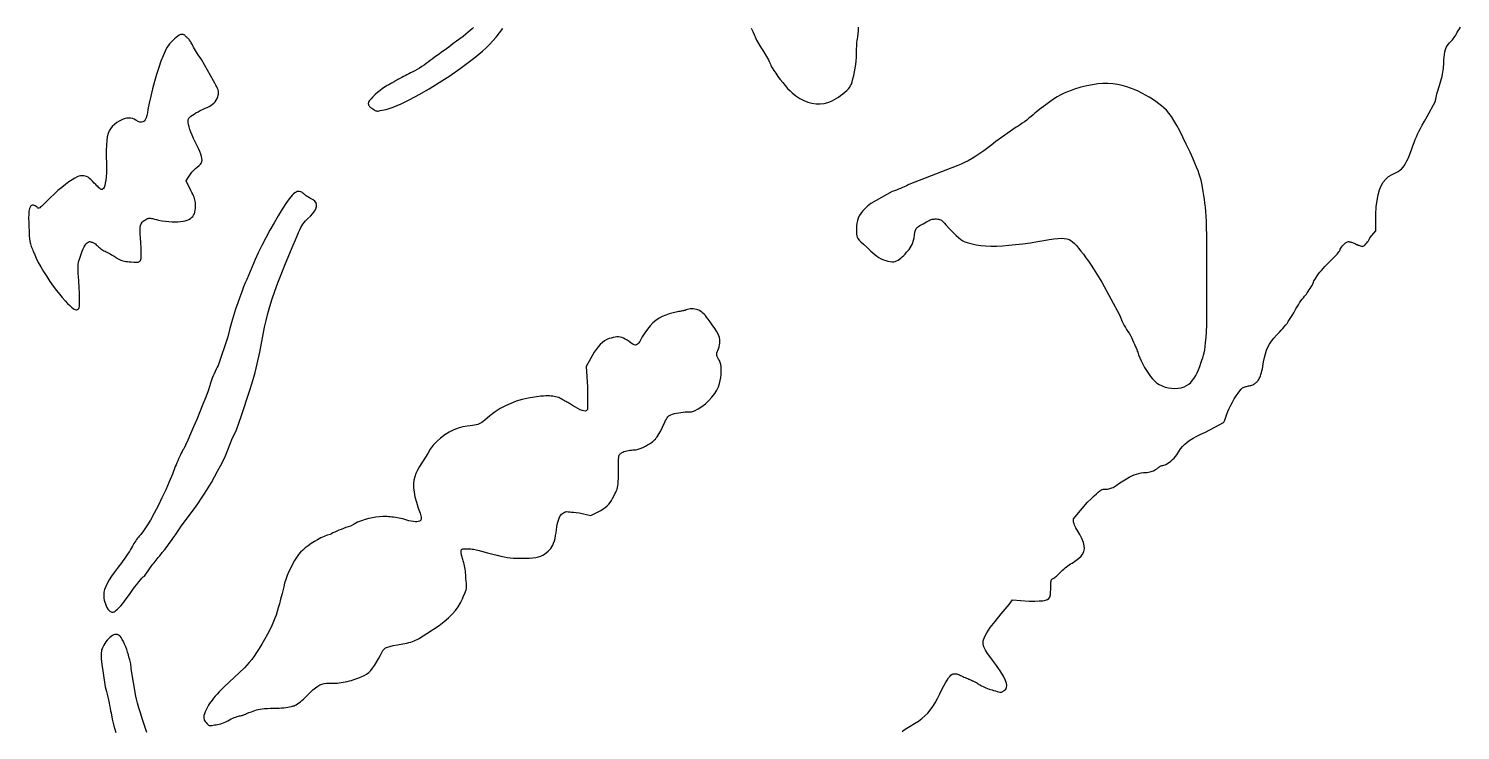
# Model space of a CAD drawing. Extents: x 0.1 to 12, y 0.1 to 13.2.
# Drawn here: x 8.162 to 11.772, y 9.013 to 10.784 of the extents above; entities that cross this region are included whole.
import ezdxf

# ---------------------------------------------------------------- set-up
doc = ezdxf.new("R2010")
doc.units = 0
doc.layers.get('0').update_dxf_attribs({"color": 5, "linetype": 'CONTINUOUS'})
doc.layers.add('1', color=1, linetype='CONTINUOUS')

msp = doc.modelspace()

# ---------------------------------------------------------------- linework, layer by layer
at = {"linetype": 'CONTINUOUS'}
msp.add_lwpolyline([(10.3641, 9.01), (10.3694, 9.0143), (10.3762, 9.0189), (10.3844, 9.024), (10.3954, 9.0303), (10.4052, 9.0365), (10.4138, 9.0429), (10.4216, 9.0495), (10.4287, 9.0567), (10.4352, 9.0645), (10.4413, 9.073), (10.4473, 9.0825), (10.4533, 9.0932), (10.4595, 9.1051), (10.4646, 9.116), (10.4693, 9.1254), (10.4735, 9.1334), (10.4773, 9.1399), (10.4809, 9.1453), (10.4841, 9.1494), (10.4871, 9.1525), (10.49, 9.1546), (10.4928, 9.1558), (10.4955, 9.1562), (10.4974, 9.1561), (10.4994, 9.1558), (10.5016, 9.1554), (10.5039, 9.1547), (10.5064, 9.1539), (10.5089, 9.1529), (10.5115, 9.1517), (10.5141, 9.1504), (10.5168, 9.1489), (10.5195, 9.1471), (10.523, 9.1462), (10.5263, 9.1451), (10.5294, 9.1439), (10.5321, 9.1427), (10.5345, 9.1415), (10.5366, 9.1404), (10.5383, 9.1395), (10.5395, 9.1388), (10.5403, 9.1383), (10.5405, 9.1381), (10.5415, 9.138), (10.5427, 9.1378), (10.5441, 9.1373), (10.5456, 9.1367), (10.5473, 9.1359), (10.5492, 9.1349), (10.5513, 9.1337), (10.5535, 9.1324), (10.5559, 9.1308), (10.5586, 9.1291), (10.5614, 9.1273), (10.5646, 9.1256), (10.568, 9.1238), (10.5717, 9.1221), (10.5755, 9.1205), (10.5793, 9.119), (10.5832, 9.1175), (10.5871, 9.1163), (10.5909, 9.1151), (10.5946, 9.1141), (10.5996, 9.1125), (10.6037, 9.1112), (10.6072, 9.1103), (10.6102, 9.1098), (10.6126, 9.1096), (10.6147, 9.1098), (10.6165, 9.1103), (10.6182, 9.1112), (10.6199, 9.1125), (10.6216, 9.1141), (10.6254, 9.1172), (10.6276, 9.1212), (10.6282, 9.1263), (10.6272, 9.1326), (10.6242, 9.1404), (10.6195, 9.1498), (10.6127, 9.161), (10.6038, 9.1742), (10.5928, 9.1895), (10.5796, 9.2072), (10.574, 9.2157), (10.5702, 9.2235), (10.5684, 9.2311), (10.5688, 9.2393), (10.5717, 9.2485), (10.5774, 9.2593), (10.5862, 9.2723), (10.5983, 9.2881), (10.614, 9.3073), (10.6336, 9.3303), (10.6426, 9.3423), (10.6847, 9.3393), (10.6986, 9.3394), (10.7099, 9.3396), (10.7189, 9.3401), (10.7258, 9.3413), (10.7309, 9.3431), (10.7344, 9.3458), (10.7367, 9.3496), (10.738, 9.3547), (10.7386, 9.3612), (10.7387, 9.3694), (10.7387, 9.3751), (10.7388, 9.38), (10.7389, 9.3839), (10.7391, 9.3871), (10.7395, 9.3896), (10.74, 9.3916), (10.7408, 9.3932), (10.7418, 9.3945), (10.7431, 9.3955), (10.7447, 9.3964), (10.7466, 9.3975), (10.7487, 9.3989), (10.7509, 9.4006), (10.7532, 9.4025), (10.7556, 9.4047), (10.7582, 9.407), (10.7607, 9.4095), (10.7634, 9.4121), (10.7661, 9.4147), (10.7688, 9.4174), (10.7716, 9.4201), (10.7748, 9.4228), (10.7782, 9.4254), (10.7817, 9.428), (10.7853, 9.4306), (10.7889, 9.433), (10.7924, 9.4353), (10.7958, 9.4375), (10.7989, 9.4396), (10.8018, 9.4414), (10.8092, 9.4469), (10.8151, 9.4524), (10.8195, 9.4583), (10.8223, 9.4646), (10.8236, 9.4715), (10.8232, 9.4791), (10.8212, 9.4875), (10.8175, 9.497), (10.812, 9.5076), (10.8048, 9.5195), (10.8024, 9.5238), (10.8004, 9.5275), (10.7989, 9.5308), (10.7977, 9.5338), (10.7969, 9.5364), (10.7964, 9.5388), (10.796, 9.5409), (10.7959, 9.5429), (10.7958, 9.5447), (10.7958, 9.5465), (10.8318, 9.5886), (10.8408, 9.5975), (10.8481, 9.6047), (10.8539, 9.6103), (10.8585, 9.6145), (10.8622, 9.6175), (10.8653, 9.6195), (10.8681, 9.6207), (10.8707, 9.6214), (10.8736, 9.6216), (10.8769, 9.6216), (10.8796, 9.6217), (10.8823, 9.622), (10.885, 9.6224), (10.8877, 9.6231), (10.8904, 9.6239), (10.8931, 9.6249), (10.8958, 9.626), (10.8985, 9.6274), (10.9012, 9.6289), (10.9039, 9.6306), (10.9133, 9.6373), (10.9217, 9.643), (10.9294, 9.6478), (10.9364, 9.6518), (10.9429, 9.655), (10.9491, 9.6577), (10.955, 9.6598), (10.9609, 9.6614), (10.9668, 9.6627), (10.973, 9.6637), (10.9773, 9.6638), (10.9813, 9.664), (10.985, 9.6645), (10.9885, 9.6651), (10.9917, 9.6659), (10.9948, 9.6669), (10.9977, 9.6681), (11.0006, 9.6694), (11.0033, 9.671), (11.006, 9.6727), (11.0078, 9.6744), (11.0096, 9.6759), (11.0113, 9.6773), (11.013, 9.6784), (11.0146, 9.6794), (11.0162, 9.6802), (11.0176, 9.6809), (11.0189, 9.6813), (11.02, 9.6816), (11.021, 9.6817), (11.0239, 9.682), (11.0271, 9.683), (11.0305, 9.6847), (11.0341, 9.6869), (11.0379, 9.6896), (11.0418, 9.6927), (11.0457, 9.6962), (11.0496, 9.7001), (11.0534, 9.7043), (11.0571, 9.7087), (11.0616, 9.7164), (11.0663, 9.7233), (11.0713, 9.7295), (11.0768, 9.7353), (11.083, 9.7406), (11.0899, 9.7457), (11.0979, 9.7506), (11.1069, 9.7555), (11.1173, 9.7605), (11.1291, 9.7658), (11.1742, 9.7898), (11.1751, 9.7909), (11.176, 9.7923), (11.1769, 9.794), (11.1778, 9.7959), (11.1787, 9.798), (11.1796, 9.8004), (11.1805, 9.8029), (11.1814, 9.8055), (11.1823, 9.8081), (11.1832, 9.8108), (11.1855, 9.8176), (11.1887, 9.8252), (11.1926, 9.8332), (11.1969, 9.8414), (11.2016, 9.8495), (11.2063, 9.8571), (11.211, 9.8639), (11.2153, 9.8697), (11.2191, 9.8741), (11.2222, 9.8769), (11.2241, 9.8778), (11.2261, 9.8787), (11.2283, 9.8795), (11.2305, 9.8803), (11.2327, 9.881), (11.235, 9.8816), (11.2372, 9.8821), (11.2393, 9.8826), (11.2414, 9.8828), (11.2432, 9.8829), (11.2459, 9.8839), (11.2483, 9.885), (11.2505, 9.8862), (11.2526, 9.8875), (11.2545, 9.8889), (11.2562, 9.8902), (11.2577, 9.8915), (11.2591, 9.8928), (11.2603, 9.8939), (11.2613, 9.8949), (11.2622, 9.8962), (11.2634, 9.8981), (11.2646, 9.9006), (11.2659, 9.9037), (11.2673, 9.9073), (11.2686, 9.9113), (11.2699, 9.9158), (11.2712, 9.9206), (11.2723, 9.9256), (11.2733, 9.9309), (11.2752, 9.9429), (11.2774, 9.9535), (11.2799, 9.9632), (11.2829, 9.972), (11.2864, 9.9801), (11.2906, 9.9878), (11.2955, 9.9952), (11.3011, 10.0026), (11.3077, 10.0101), (11.3153, 10.018), (11.3196, 10.0224), (11.3237, 10.0268), (11.3275, 10.031), (11.331, 10.0354), (11.3345, 10.0398), (11.3378, 10.0444), (11.3411, 10.0493), (11.3444, 10.0544), (11.3478, 10.06), (11.3514, 10.0661), (11.3541, 10.0715), (11.3571, 10.0768), (11.3601, 10.082), (11.3632, 10.0871), (11.3664, 10.092), (11.3695, 10.0966), (11.3726, 10.1008), (11.3757, 10.1047), (11.3786, 10.1082), (11.3814, 10.1111), (11.3834, 10.114), (11.3856, 10.1172), (11.388, 10.1206), (11.3905, 10.1242), (11.393, 10.128), (11.3954, 10.1319), (11.3977, 10.1358), (11.3996, 10.1396), (11.4012, 10.1435), (11.4024, 10.1471), (11.4051, 10.1516), (11.4079, 10.1559), (11.4108, 10.1602), (11.414, 10.1645), (11.4174, 10.1689), (11.4212, 10.1735), (11.4254, 10.1784), (11.4302, 10.1836), (11.4355, 10.1891), (11.4414, 10.1952), (11.4459, 10.1996), (11.45, 10.2038), (11.4539, 10.2077), (11.4574, 10.2114), (11.4606, 10.2147), (11.4633, 10.2177), (11.4655, 10.2203), (11.4671, 10.2224), (11.4681, 10.2241), (11.4685, 10.2252), (11.4689, 10.2273), (11.4701, 10.2297), (11.4719, 10.2324), (11.4741, 10.2352), (11.4767, 10.238), (11.4795, 10.2406), (11.4823, 10.2428), (11.485, 10.2446), (11.4874, 10.2458), (11.4895, 10.2462), (11.4906, 10.2462), (11.4919, 10.2459), (11.4936, 10.2455), (11.4954, 10.245), (11.4974, 10.2444), (11.4994, 10.2437), (11.5015, 10.2429), (11.5036, 10.242), (11.5056, 10.2411), (11.5075, 10.2402), (11.5094, 10.2393), (11.5114, 10.2385), (11.5135, 10.2376), (11.5156, 10.2368), (11.5176, 10.2361), (11.5196, 10.2355), (11.5214, 10.235), (11.5231, 10.2346), (11.5244, 10.2343), (11.5255, 10.2342), (11.5266, 10.2345), (11.528, 10.2353), (11.5296, 10.2365), (11.5314, 10.2382), (11.5334, 10.2402), (11.5355, 10.2427), (11.5376, 10.2454), (11.5396, 10.2485), (11.5417, 10.2517), (11.5435, 10.2553), (11.5586, 10.2733), (11.5586, 10.3153), (11.5597, 10.3339), (11.5616, 10.3502), (11.5641, 10.3643), (11.5674, 10.3765), (11.5717, 10.387), (11.5769, 10.396), (11.5833, 10.4036), (11.5907, 10.4101), (11.5995, 10.4156), (11.6096, 10.4204), (11.6147, 10.4231), (11.6191, 10.4261), (11.6232, 10.4293), (11.6268, 10.4331), (11.6303, 10.4377), (11.6336, 10.4431), (11.637, 10.4496), (11.6405, 10.4574), (11.6444, 10.4666), (11.6486, 10.4775), (11.652, 10.4875), (11.655, 10.496), (11.6578, 10.5036), (11.6607, 10.5105), (11.6637, 10.5173), (11.667, 10.5242), (11.6709, 10.5317), (11.6756, 10.5401), (11.6811, 10.55), (11.6877, 10.5616), (11.7087, 10.6006), (11.7089, 10.6028), (11.7094, 10.6059), (11.7102, 10.6096), (11.7112, 10.6139), (11.7125, 10.6186), (11.7139, 10.6237), (11.7155, 10.6291), (11.7172, 10.6346), (11.7189, 10.6402), (11.7207, 10.6456), (11.7224, 10.6518), (11.724, 10.6576), (11.7253, 10.6631), (11.7265, 10.6684), (11.7275, 10.6734), (11.7283, 10.6783), (11.7289, 10.683), (11.7294, 10.6876), (11.7296, 10.6922), (11.7297, 10.6967), (11.7299, 10.7045), (11.7304, 10.7118), (11.7314, 10.7186), (11.7326, 10.7248), (11.7342, 10.7305), (11.7362, 10.7356), (11.7386, 10.7402), (11.7413, 10.7443), (11.7443, 10.7478), (11.7477, 10.7508), (11.7488, 10.7519), (11.7502, 10.7536), (11.7518, 10.7556), (11.7537, 10.7581), (11.7556, 10.7609), (11.7577, 10.7639), (11.7598, 10.7672), (11.7619, 10.7706), (11.7639, 10.7742), (11.7658, 10.7778), (11.769, 10.7828), (11.7716, 10.7874)], dxfattribs=at)
at = {"layer": '1', "linetype": 'CONTINUOUS'}
for points in [[(8.5576, 10.7644), (8.5564, 10.7657), (8.5552, 10.7667), (8.5539, 10.7675), (8.5526, 10.768), (8.5512, 10.7684), (8.5499, 10.7686), (8.5487, 10.7687), (8.5475, 10.7688), (8.5465, 10.7688), (8.5443, 10.7683), (8.5414, 10.7668), (8.5378, 10.7645), (8.5339, 10.7615), (8.5297, 10.7579), (8.5254, 10.7538), (8.5211, 10.7495), (8.5171, 10.7449), (8.5136, 10.7403), (8.5105, 10.7357), (8.5058, 10.7269), (8.5006, 10.7152), (8.4952, 10.7011), (8.4897, 10.6851), (8.4842, 10.6678), (8.4789, 10.6497), (8.474, 10.6313), (8.4695, 10.6131), (8.4656, 10.5957), (8.4625, 10.5796), (8.4614, 10.5712), (8.4599, 10.5641), (8.4581, 10.5582), (8.4558, 10.5536), (8.4531, 10.5503), (8.4499, 10.5482), (8.4463, 10.5474), (8.4422, 10.5479), (8.4376, 10.5496), (8.4324, 10.5526), (8.4279, 10.5549), (8.4234, 10.5565), (8.4188, 10.5575), (8.4142, 10.5578), (8.4095, 10.5574), (8.4048, 10.5564), (8.3999, 10.5548), (8.3949, 10.5526), (8.3897, 10.5499), (8.3844, 10.5465), (8.3778, 10.5413), (8.3724, 10.5363), (8.368, 10.5311), (8.3645, 10.5254), (8.3619, 10.5188), (8.3599, 10.5109), (8.3587, 10.5014), (8.3579, 10.4899), (8.3575, 10.476), (8.3574, 10.4595), (8.358, 10.4449), (8.3582, 10.4317), (8.3579, 10.42), (8.3572, 10.4097), (8.3562, 10.4009), (8.355, 10.3935), (8.3535, 10.3876), (8.3519, 10.3831), (8.3501, 10.38), (8.3483, 10.3784), (8.3474, 10.3777), (8.3462, 10.3776), (8.3447, 10.378), (8.3431, 10.3789), (8.3412, 10.3803), (8.3391, 10.382), (8.3366, 10.3843), (8.3338, 10.3869), (8.3308, 10.39), (8.3273, 10.3934), (8.323, 10.3984), (8.3189, 10.4025), (8.3151, 10.4058), (8.3114, 10.4084), (8.3078, 10.4103), (8.3042, 10.4116), (8.3005, 10.4123), (8.2967, 10.4124), (8.2926, 10.4121), (8.2883, 10.4114), (8.2839, 10.4097), (8.2781, 10.4066), (8.2712, 10.4021), (8.2632, 10.3966), (8.2545, 10.39), (8.2453, 10.3826), (8.2357, 10.3747), (8.226, 10.3661), (8.2165, 10.3573), (8.2072, 10.3483), (8.2022, 10.3434), (8.1981, 10.3393), (8.1946, 10.336), (8.1918, 10.3336), (8.1896, 10.3318), (8.1877, 10.3308), (8.1863, 10.3305), (8.1851, 10.3309), (8.1841, 10.3318), (8.1832, 10.3333), (8.1806, 10.3349), (8.1781, 10.3362), (8.1759, 10.3371), (8.1738, 10.3377), (8.1719, 10.3378), (8.1702, 10.3377), (8.1687, 10.3371), (8.1673, 10.3362), (8.1662, 10.3349), (8.1652, 10.3333), (8.1636, 10.3293), (8.1626, 10.3231), (8.1619, 10.315), (8.1617, 10.3055), (8.1618, 10.295), (8.1621, 10.284), (8.1627, 10.2729), (8.1634, 10.2621), (8.1643, 10.2521), (8.1652, 10.2432), (8.1662, 10.2404), (8.1673, 10.2372), (8.1685, 10.2339), (8.1698, 10.2305), (8.1712, 10.2271), (8.1725, 10.2238), (8.1738, 10.2206), (8.1751, 10.2178), (8.1762, 10.2153), (8.1772, 10.2132), (8.1807, 10.2043), (8.1858, 10.1939), (8.1921, 10.1825), (8.1993, 10.1704), (8.2072, 10.158), (8.2155, 10.1457), (8.2238, 10.1339), (8.2319, 10.123), (8.2394, 10.1132), (8.2462, 10.1051), (8.2538, 10.0969), (8.2601, 10.0902), (8.2655, 10.0848), (8.2699, 10.0807), (8.2736, 10.0777), (8.2767, 10.0757), (8.2793, 10.0746), (8.2815, 10.0742), (8.2835, 10.0744), (8.2853, 10.0751), (8.2869, 10.0761), (8.2882, 10.0777), (8.2891, 10.08), (8.2898, 10.0836), (8.2902, 10.0886), (8.2903, 10.0954), (8.2901, 10.1043), (8.2897, 10.1157), (8.2891, 10.1299), (8.2883, 10.1471), (8.2875, 10.1571), (8.2869, 10.1655), (8.2865, 10.1726), (8.2863, 10.1787), (8.2864, 10.1839), (8.2868, 10.1887), (8.2874, 10.1931), (8.2884, 10.1975), (8.2897, 10.2021), (8.2913, 10.2072), (8.294, 10.2149), (8.2967, 10.2217), (8.2993, 10.2276), (8.3019, 10.2326), (8.3044, 10.2369), (8.3069, 10.2403), (8.3092, 10.2429), (8.3114, 10.2448), (8.3134, 10.2459), (8.3153, 10.2462), (8.3163, 10.2462), (8.3174, 10.2459), (8.3187, 10.2455), (8.3202, 10.245), (8.3217, 10.2444), (8.3233, 10.2437), (8.325, 10.2429), (8.3268, 10.242), (8.3285, 10.2411), (8.3303, 10.2402), (8.3322, 10.2384), (8.3343, 10.2363), (8.3365, 10.2343), (8.3388, 10.2322), (8.3412, 10.2301), (8.3437, 10.2281), (8.3463, 10.2263), (8.349, 10.2247), (8.3516, 10.2233), (8.3544, 10.2222), (8.3572, 10.2204), (8.3604, 10.2186), (8.3637, 10.2168), (8.3671, 10.215), (8.3705, 10.2132), (8.3738, 10.2114), (8.377, 10.2096), (8.3798, 10.2078), (8.3823, 10.206), (8.3844, 10.2042), (8.3878, 10.2025), (8.391, 10.201), (8.3941, 10.1996), (8.3971, 10.1984), (8.4002, 10.1974), (8.4034, 10.1966), (8.407, 10.196), (8.4109, 10.1956), (8.4154, 10.1953), (8.4204, 10.1952), (8.4277, 10.1944), (8.4336, 10.1941), (8.4381, 10.1946), (8.4414, 10.1961), (8.4437, 10.1989), (8.4451, 10.2034), (8.4457, 10.2098), (8.4457, 10.2183), (8.4452, 10.2294), (8.4444, 10.2432), (8.4436, 10.2556), (8.4431, 10.2659), (8.443, 10.2744), (8.4432, 10.2813), (8.4441, 10.2868), (8.4455, 10.2912), (8.4477, 10.2949), (8.4507, 10.2979), (8.4546, 10.3006), (8.4595, 10.3033), (8.4612, 10.3041), (8.4629, 10.3047), (8.4646, 10.3051), (8.4666, 10.3053), (8.4688, 10.3052), (8.4716, 10.3048), (8.4749, 10.3042), (8.4789, 10.3032), (8.4837, 10.3019), (8.4895, 10.3003), (8.4984, 10.2987), (8.5071, 10.2974), (8.5155, 10.2965), (8.5235, 10.296), (8.5312, 10.2958), (8.5383, 10.296), (8.545, 10.2965), (8.5512, 10.2974), (8.5567, 10.2987), (8.5616, 10.3003), (8.5658, 10.3022), (8.5695, 10.3043), (8.5727, 10.3068), (8.5755, 10.3095), (8.5777, 10.3127), (8.5795, 10.3163), (8.5809, 10.3204), (8.5818, 10.3251), (8.5824, 10.3304), (8.5826, 10.3363), (8.5825, 10.3406), (8.5822, 10.3444), (8.5817, 10.348), (8.5809, 10.3514), (8.58, 10.3547), (8.5787, 10.3582), (8.5771, 10.3618), (8.5753, 10.3658), (8.5731, 10.3703), (8.5706, 10.3754), (8.5586, 10.3994), (8.5646, 10.4084), (8.5663, 10.411), (8.5679, 10.4136), (8.5696, 10.416), (8.5715, 10.4185), (8.5736, 10.4212), (8.576, 10.424), (8.5789, 10.427), (8.5824, 10.4304), (8.5866, 10.4342), (8.5916, 10.4384), (8.5947, 10.4413), (8.597, 10.4443), (8.5984, 10.4478), (8.599, 10.4517), (8.5987, 10.4561), (8.5976, 10.4611), (8.5958, 10.4669), (8.5931, 10.4735), (8.5897, 10.481), (8.5856, 10.4895), (8.5813, 10.4983), (8.5773, 10.5067), (8.5739, 10.5147), (8.5708, 10.5223), (8.5683, 10.5293), (8.5663, 10.5358), (8.5649, 10.5417), (8.5642, 10.547), (8.564, 10.5516), (8.5646, 10.5556), (8.5659, 10.5575), (8.5681, 10.5598), (8.571, 10.5623), (8.5746, 10.5651), (8.5788, 10.5679), (8.5836, 10.5709), (8.5888, 10.5739), (8.5945, 10.5769), (8.6004, 10.5798), (8.6066, 10.5826), (8.6118, 10.5846), (8.6167, 10.5869), (8.6211, 10.5895), (8.6251, 10.5925), (8.6288, 10.5957), (8.6319, 10.5992), (8.6346, 10.603), (8.6368, 10.607), (8.6385, 10.6112), (8.6396, 10.6156), (8.6404, 10.6182), (8.6407, 10.6208), (8.6406, 10.6234), (8.6402, 10.6261), (8.6393, 10.6291), (8.6379, 10.6325), (8.6361, 10.6363), (8.6338, 10.6407), (8.631, 10.6458), (8.6276, 10.6517), (8.5976, 10.7057), (8.5941, 10.7103), (8.5908, 10.7149), (8.5877, 10.7196), (8.5848, 10.7242), (8.5822, 10.7286), (8.5799, 10.7327), (8.5778, 10.7365), (8.5761, 10.7398), (8.5747, 10.7426), (8.5736, 10.7447), (8.5719, 10.7474), (8.5703, 10.7498), (8.5688, 10.752), (8.5674, 10.7541), (8.5661, 10.756), (8.5647, 10.7577), (8.5633, 10.7592), (8.5618, 10.7606), (8.5603, 10.7618), (8.5586, 10.7628)], [(10.9192, 10.6399), (10.9074, 10.6424), (10.8954, 10.644), (10.8831, 10.6449), (10.8705, 10.6449), (10.8574, 10.644), (10.8438, 10.6421), (10.8295, 10.6393), (10.8146, 10.6355), (10.7988, 10.6306), (10.7899, 10.6277), (10.7813, 10.6244), (10.7727, 10.6206), (10.7641, 10.6162), (10.7553, 10.6111), (10.746, 10.6053), (10.7363, 10.5988), (10.726, 10.5913), (10.7148, 10.583), (10.7027, 10.5736), (10.6988, 10.5698), (10.6942, 10.5658), (10.6892, 10.5616), (10.6839, 10.5572), (10.6783, 10.5529), (10.6727, 10.5487), (10.667, 10.5447), (10.6616, 10.5409), (10.6564, 10.5375), (10.6517, 10.5345), (10.6006, 10.4985), (10.5906, 10.4905), (10.5805, 10.4827), (10.5704, 10.4753), (10.5603, 10.4683), (10.5503, 10.4617), (10.5405, 10.4557), (10.5309, 10.4503), (10.5217, 10.4456), (10.5129, 10.4416), (10.5045, 10.4384), (10.3814, 10.3904), (10.3792, 10.3893), (10.3764, 10.3879), (10.3731, 10.3863), (10.3692, 10.3845), (10.3649, 10.3825), (10.3602, 10.3804), (10.3552, 10.3783), (10.35, 10.3763), (10.3447, 10.3743), (10.3393, 10.3724), (10.2853, 10.3423), (10.277, 10.3355), (10.27, 10.3291), (10.2643, 10.3232), (10.2596, 10.3174), (10.256, 10.3116), (10.2533, 10.3056), (10.2514, 10.2993), (10.2501, 10.2924), (10.2494, 10.2848), (10.2492, 10.2763), (10.2492, 10.2699), (10.2492, 10.2649), (10.2497, 10.2608), (10.2507, 10.2573), (10.2526, 10.2538), (10.2557, 10.2499), (10.2603, 10.2453), (10.2666, 10.2394), (10.2748, 10.2318), (10.2853, 10.2222), (10.29, 10.2178), (10.2949, 10.2136), (10.3002, 10.2098), (10.3056, 10.2062), (10.3112, 10.2031), (10.3169, 10.2004), (10.3226, 10.1982), (10.3282, 10.1966), (10.3338, 10.1956), (10.3393, 10.1952), (10.3429, 10.1955), (10.3466, 10.1962), (10.3501, 10.1975), (10.3537, 10.1993), (10.3574, 10.2016), (10.361, 10.2043), (10.3646, 10.2074), (10.3682, 10.211), (10.3718, 10.2149), (10.3754, 10.2192), (10.3788, 10.2228), (10.3819, 10.2265), (10.3847, 10.2304), (10.3871, 10.2346), (10.3893, 10.2391), (10.3912, 10.2441), (10.3928, 10.2496), (10.3942, 10.2557), (10.3954, 10.2626), (10.3964, 10.2703), (10.3972, 10.2728), (10.398, 10.2751), (10.3989, 10.2771), (10.3999, 10.279), (10.4013, 10.2808), (10.4031, 10.2826), (10.4055, 10.2845), (10.4086, 10.2865), (10.4125, 10.2888), (10.4174, 10.2913), (10.4217, 10.2938), (10.4254, 10.296), (10.4288, 10.2979), (10.4319, 10.2994), (10.4347, 10.3007), (10.4373, 10.3017), (10.4398, 10.3024), (10.4423, 10.3029), (10.4448, 10.3032), (10.4474, 10.3033), (10.4508, 10.3033), (10.4537, 10.3032), (10.4563, 10.3029), (10.4587, 10.3023), (10.461, 10.3014), (10.4632, 10.3001), (10.4656, 10.2981), (10.4682, 10.2956), (10.4711, 10.2924), (10.4745, 10.2883), (10.4844, 10.2776), (10.4929, 10.2689), (10.5001, 10.2618), (10.5064, 10.2562), (10.512, 10.2519), (10.5173, 10.2485), (10.5225, 10.2459), (10.5279, 10.2438), (10.5338, 10.242), (10.5405, 10.2402), (10.5509, 10.2379), (10.5622, 10.2362), (10.5744, 10.2352), (10.5876, 10.2348), (10.6017, 10.235), (10.6169, 10.2357), (10.633, 10.2369), (10.6502, 10.2386), (10.6684, 10.2407), (10.6877, 10.2432), (10.7055, 10.2466), (10.7211, 10.2493), (10.7347, 10.2515), (10.7465, 10.2531), (10.7568, 10.2541), (10.7655, 10.2545), (10.773, 10.2542), (10.7795, 10.2532), (10.785, 10.2516), (10.7898, 10.2492), (10.7937, 10.2459), (10.7983, 10.2415), (10.8034, 10.236), (10.809, 10.2295), (10.8149, 10.2222), (10.8211, 10.2142), (10.8275, 10.2056), (10.834, 10.1965), (10.8405, 10.187), (10.8468, 10.1772), (10.8679, 10.1441), (10.9129, 10.0601), (10.914, 10.057), (10.9154, 10.0534), (10.9172, 10.0492), (10.9192, 10.0446), (10.9215, 10.0398), (10.9242, 10.0348), (10.927, 10.0297), (10.9301, 10.0246), (10.9334, 10.0197), (10.9369, 10.015), (10.9396, 10.0095), (10.9423, 10.004), (10.9449, 9.9984), (10.9474, 9.9929), (10.9497, 9.9876), (10.9519, 9.9826), (10.9538, 9.9779), (10.9555, 9.9737), (10.9569, 9.97), (10.958, 9.967), (10.9602, 9.9603), (10.9632, 9.9528), (10.9669, 9.945), (10.971, 9.9368), (10.9756, 9.9287), (10.9804, 9.9207), (10.9854, 9.9131), (10.9904, 9.9061), (10.9953, 9.9), (11, 9.8949), (11.0058, 9.8898), (11.0124, 9.8856), (11.0196, 9.882), (11.0273, 9.8792), (11.0353, 9.8773), (11.0435, 9.8761), (11.0517, 9.8757), (11.0598, 9.8763), (11.0676, 9.8776), (11.0751, 9.8799), (11.0811, 9.8829), (11.0867, 9.8867), (11.0917, 9.8911), (11.0964, 9.8963), (11.1006, 9.902), (11.1045, 9.9084), (11.108, 9.9154), (11.1113, 9.923), (11.1143, 9.9312), (11.1171, 9.9399), (11.1197, 9.9468), (11.1219, 9.9531), (11.1238, 9.9594), (11.1254, 9.966), (11.1269, 9.9733), (11.1281, 9.9819), (11.1293, 9.992), (11.1303, 10.0041), (11.1312, 10.0187), (11.1321, 10.036), (11.1321, 10.2432), (11.132, 10.2635), (11.1318, 10.2812), (11.1313, 10.2967), (11.1307, 10.3103), (11.1299, 10.3224), (11.1289, 10.3334), (11.1277, 10.3435), (11.1264, 10.3532), (11.1248, 10.3627), (11.1231, 10.3724), (11.1214, 10.3832), (11.1197, 10.3925), (11.1179, 10.4008), (11.1158, 10.4085), (11.1134, 10.4163), (11.1104, 10.4245), (11.1067, 10.4336), (11.1022, 10.4442), (11.0967, 10.4566), (11.0901, 10.4715), (11.0806, 10.4919), (11.0719, 10.5099), (11.0639, 10.5257), (11.0565, 10.5395), (11.0495, 10.5514), (11.0429, 10.5616), (11.0366, 10.5703), (11.0304, 10.5776), (11.0243, 10.5836), (11.018, 10.5886), (11.0113, 10.5941), (11.0038, 10.5996), (10.9956, 10.6052), (10.9869, 10.6107), (10.9779, 10.616), (10.9685, 10.621), (10.959, 10.6257), (10.9495, 10.6299), (10.9401, 10.6336), (10.9309, 10.6366)], [(8.8531, 10.3688), (8.8504, 10.3707), (8.8477, 10.372), (8.8448, 10.3727), (8.842, 10.3727), (8.839, 10.3722), (8.8359, 10.371), (8.8327, 10.3691), (8.8293, 10.3666), (8.8258, 10.3634), (8.8188, 10.3544), (8.8104, 10.3425), (8.801, 10.328), (8.7909, 10.3115), (8.7804, 10.2935), (8.7698, 10.2747), (8.7595, 10.2555), (8.7496, 10.2365), (8.7406, 10.2182), (8.7327, 10.2012), (8.7117, 10.1502), (8.7079, 10.1419), (8.7035, 10.1317), (8.6989, 10.1198), (8.6939, 10.1063), (8.6888, 10.0916), (8.6836, 10.0758), (8.6784, 10.0591), (8.6733, 10.0418), (8.6683, 10.024), (8.6637, 10.006), (8.6396, 9.9339), (8.6369, 9.9292), (8.6343, 9.924), (8.6317, 9.9186), (8.6292, 9.9129), (8.6269, 9.9073), (8.6247, 9.9017), (8.6228, 9.8964), (8.6211, 9.8914), (8.6197, 9.8868), (8.6186, 9.8829), (8.6142, 9.8696), (8.6083, 9.8537), (8.6013, 9.8358), (8.5936, 9.8169), (8.5856, 9.7977), (8.5775, 9.7789), (8.5699, 9.7613), (8.5629, 9.7457), (8.557, 9.733), (8.5526, 9.7237), (8.5507, 9.7207), (8.5486, 9.717), (8.5465, 9.7129), (8.5443, 9.7083), (8.542, 9.7035), (8.5398, 9.6984), (8.5376, 9.6933), (8.5355, 9.6883), (8.5334, 9.6834), (8.5315, 9.6787), (8.5245, 9.6599), (8.5164, 9.6401), (8.5074, 9.6198), (8.4978, 9.5994), (8.488, 9.5796), (8.4781, 9.5608), (8.4686, 9.5437), (8.4596, 9.5288), (8.4514, 9.5165), (8.4444, 9.5075), (8.4426, 9.5055), (8.4405, 9.5032), (8.4384, 9.5006), (8.4362, 9.4978), (8.4339, 9.4947), (8.4317, 9.4915), (8.4295, 9.4881), (8.4273, 9.4846), (8.4253, 9.4811), (8.4234, 9.4775), (8.4214, 9.4736), (8.4189, 9.4693), (8.416, 9.4647), (8.4129, 9.4599), (8.4095, 9.455), (8.4061, 9.45), (8.4027, 9.4452), (8.3994, 9.4406), (8.3963, 9.4363), (8.3934, 9.4324), (8.3848, 9.4218), (8.3772, 9.4116), (8.3705, 9.4019), (8.3648, 9.3926), (8.36, 9.384), (8.3562, 9.376), (8.3534, 9.3687), (8.3517, 9.3621), (8.351, 9.3563), (8.3514, 9.3514), (8.3516, 9.3467), (8.3524, 9.3418), (8.3535, 9.3369), (8.3551, 9.332), (8.357, 9.3273), (8.3591, 9.323), (8.3615, 9.3192), (8.364, 9.3161), (8.3667, 9.3137), (8.3694, 9.3123), (8.3712, 9.3116), (8.3731, 9.3113), (8.3751, 9.3116), (8.3773, 9.3124), (8.3799, 9.3138), (8.3828, 9.316), (8.3861, 9.3189), (8.3899, 9.3228), (8.3943, 9.3276), (8.3994, 9.3333), (8.408, 9.3453), (8.4157, 9.3561), (8.4226, 9.3657), (8.4288, 9.3741), (8.4343, 9.3814), (8.4392, 9.3876), (8.4435, 9.3928), (8.4473, 9.397), (8.4506, 9.4001), (8.4535, 9.4024), (8.4685, 9.4234), (8.4704, 9.4263), (8.4727, 9.4294), (8.4752, 9.4328), (8.4778, 9.4362), (8.4805, 9.4396), (8.4832, 9.4429), (8.4858, 9.446), (8.4883, 9.4489), (8.4905, 9.4514), (8.4925, 9.4535), (8.4987, 9.4615), (8.5047, 9.4693), (8.5106, 9.4771), (8.5163, 9.4846), (8.5218, 9.4921), (8.5271, 9.4995), (8.5322, 9.5068), (8.5372, 9.5141), (8.5419, 9.5213), (8.5465, 9.5285), (8.5826, 9.5766), (8.59, 9.5872), (8.5979, 9.5989), (8.606, 9.6117), (8.6142, 9.6251), (8.6224, 9.6389), (8.6304, 9.6529), (8.638, 9.6668), (8.6452, 9.6805), (8.6518, 9.6935), (8.6577, 9.7057), (8.6757, 9.7508), (8.6799, 9.7589), (8.6854, 9.7717), (8.6916, 9.7881), (8.6983, 9.8072), (8.7053, 9.8277), (8.7122, 9.8487), (8.7187, 9.8691), (8.7245, 9.8878), (8.7293, 9.9038), (8.7327, 9.9159), (8.7447, 9.967), (8.7568, 10.03), (8.7606, 10.0473), (8.7651, 10.0648), (8.7702, 10.0829), (8.7761, 10.1017), (8.7827, 10.1212), (8.7901, 10.1418), (8.7983, 10.1635), (8.8075, 10.1866), (8.8177, 10.2111), (8.8288, 10.2372), (8.8345, 10.2503), (8.8389, 10.2608), (8.8425, 10.2693), (8.8454, 10.2761), (8.848, 10.2815), (8.8505, 10.2861), (8.8531, 10.2902), (8.8562, 10.2941), (8.86, 10.2984), (8.8649, 10.3033), (8.8722, 10.3103), (8.8782, 10.317), (8.8827, 10.3232), (8.8858, 10.3291), (8.8874, 10.3345), (8.8876, 10.3394), (8.8863, 10.3439), (8.8836, 10.3479), (8.8795, 10.3514), (8.8739, 10.3544), (8.872, 10.3553), (8.87, 10.3565), (8.8679, 10.3577), (8.8658, 10.359), (8.8637, 10.3604), (8.8618, 10.3617), (8.8599, 10.363), (8.8583, 10.3643), (8.8569, 10.3654), (8.8559, 10.3664)], [(9.8492, 10.0737), (9.8454, 10.0749), (9.8415, 10.0759), (9.8376, 10.0764), (9.8337, 10.0766), (9.8299, 10.0764), (9.8263, 10.0759), (9.8229, 10.0749), (9.8197, 10.0737), (9.8168, 10.0721), (9.8148, 10.072), (9.8125, 10.0717), (9.81, 10.0713), (9.8071, 10.0708), (9.8041, 10.0702), (9.8008, 10.0695), (9.7974, 10.0687), (9.794, 10.0678), (9.7904, 10.067), (9.7868, 10.0661), (9.7771, 10.0639), (9.768, 10.061), (9.7593, 10.0573), (9.7511, 10.0527), (9.7432, 10.0473), (9.7358, 10.041), (9.7286, 10.0337), (9.7217, 10.0255), (9.7151, 10.0163), (9.7087, 10.006), (9.7053, 9.9994), (9.7024, 9.9941), (9.6997, 9.99), (9.6971, 9.9871), (9.6944, 9.9854), (9.6916, 9.9848), (9.6885, 9.9854), (9.6849, 9.9872), (9.6806, 9.99), (9.6757, 9.994), (9.6705, 9.9973), (9.6658, 10.0001), (9.6614, 10.0024), (9.6572, 10.0041), (9.6532, 10.0053), (9.6491, 10.0059), (9.6449, 10.006), (9.6405, 10.0055), (9.6358, 10.0045), (9.6306, 10.003), (9.6251, 10.0016), (9.6196, 9.9991), (9.6139, 9.9958), (9.6083, 9.9915), (9.6029, 9.9865), (9.5976, 9.9807), (9.5925, 9.9743), (9.5878, 9.9673), (9.5834, 9.9599), (9.5796, 9.952), (9.5676, 9.9309), (9.5706, 9.8799), (9.5706, 9.8228), (9.5693, 9.8206), (9.5673, 9.8192), (9.5646, 9.8187), (9.5612, 9.819), (9.5571, 9.8202), (9.5522, 9.8222), (9.5466, 9.8249), (9.5403, 9.8285), (9.5333, 9.8328), (9.5255, 9.8378), (9.5236, 9.8388), (9.5213, 9.84), (9.5187, 9.8413), (9.516, 9.8427), (9.5131, 9.8442), (9.5102, 9.8458), (9.5072, 9.8475), (9.5042, 9.8493), (9.5013, 9.8511), (9.4985, 9.8529), (9.4942, 9.8537), (9.4903, 9.8546), (9.4867, 9.8554), (9.4831, 9.8561), (9.4794, 9.8566), (9.4754, 9.857), (9.4709, 9.8571), (9.4659, 9.857), (9.4602, 9.8566), (9.4535, 9.8559), (9.4368, 9.8538), (9.4209, 9.8511), (9.4057, 9.8476), (9.3912, 9.8434), (9.3773, 9.8382), (9.3637, 9.8321), (9.3506, 9.8248), (9.3377, 9.8165), (9.3249, 9.8068), (9.3123, 9.7958), (9.3081, 9.7925), (9.3045, 9.7899), (9.3011, 9.7878), (9.2978, 9.7862), (9.2943, 9.7849), (9.2905, 9.7839), (9.2861, 9.7831), (9.2809, 9.7823), (9.2747, 9.7816), (9.2673, 9.7808), (9.2562, 9.7791), (9.2448, 9.7759), (9.2334, 9.7713), (9.222, 9.7655), (9.211, 9.7586), (9.2005, 9.7507), (9.1907, 9.7419), (9.1819, 9.7324), (9.1744, 9.7223), (9.1682, 9.7117), (9.1471, 9.6787), (9.1422, 9.6699), (9.1382, 9.6614), (9.1351, 9.653), (9.1331, 9.6443), (9.1321, 9.6351), (9.1322, 9.6253), (9.1334, 9.6144), (9.1358, 9.6024), (9.1394, 9.5888), (9.1441, 9.5736), (9.1458, 9.5692), (9.1474, 9.565), (9.1487, 9.561), (9.1497, 9.5574), (9.1505, 9.5541), (9.1511, 9.5511), (9.1513, 9.5485), (9.1513, 9.5464), (9.1509, 9.5447), (9.1502, 9.5435), (9.1489, 9.5419), (9.1469, 9.5407), (9.1442, 9.5398), (9.1408, 9.5394), (9.1366, 9.5394), (9.1318, 9.5399), (9.1262, 9.5408), (9.1199, 9.5422), (9.1128, 9.5441), (9.1051, 9.5465), (9.1005, 9.5474), (9.0958, 9.5483), (9.0911, 9.5492), (9.0864, 9.55), (9.0818, 9.5507), (9.0774, 9.5513), (9.0733, 9.5518), (9.0694, 9.5522), (9.066, 9.5525), (9.0631, 9.5526), (9.0548, 9.5524), (9.0462, 9.5518), (9.0374, 9.5508), (9.0283, 9.5493), (9.0191, 9.5473), (9.0099, 9.5448), (9.0006, 9.5417), (8.9913, 9.538), (8.9821, 9.5336), (8.973, 9.5285), (8.9674, 9.5266), (8.9616, 9.5246), (8.9557, 9.5225), (8.9498, 9.5203), (8.9441, 9.518), (8.9386, 9.5158), (8.9335, 9.5136), (8.929, 9.5114), (8.9251, 9.5094), (8.9219, 9.5075), (8.9145, 9.5053), (8.9066, 9.5023), (8.8985, 9.4985), (8.8903, 9.4942), (8.8821, 9.4895), (8.8741, 9.4844), (8.8665, 9.479), (8.8593, 9.4735), (8.8527, 9.4679), (8.8468, 9.4625), (8.8422, 9.4565), (8.8373, 9.4494), (8.8323, 9.4414), (8.8273, 9.4327), (8.8224, 9.4234), (8.8179, 9.4138), (8.8137, 9.404), (8.81, 9.3942), (8.807, 9.3846), (8.8048, 9.3754), (8.8006, 9.3587), (8.797, 9.3445), (8.7939, 9.3324), (8.791, 9.3219), (8.7883, 9.3127), (8.7856, 9.3042), (8.7827, 9.2962), (8.7795, 9.2881), (8.7759, 9.2796), (8.7718, 9.2703), (8.7639, 9.2557), (8.7565, 9.2424), (8.7496, 9.2303), (8.7429, 9.2194), (8.7365, 9.2095), (8.7303, 9.2004), (8.7241, 9.1922), (8.718, 9.1846), (8.7119, 9.1777), (8.7057, 9.1712), (8.6547, 9.1231), (8.6479, 9.1163), (8.6419, 9.11), (8.6367, 9.1043), (8.6321, 9.0991), (8.628, 9.0942), (8.6244, 9.0896), (8.6211, 9.0852), (8.6181, 9.0808), (8.6153, 9.0765), (8.6126, 9.0721), (8.6094, 9.0654), (8.6068, 9.0596), (8.605, 9.0548), (8.6038, 9.0505), (8.6032, 9.0469), (8.6033, 9.0437), (8.604, 9.0409), (8.6053, 9.0382), (8.6072, 9.0357), (8.6096, 9.033), (8.6113, 9.0306), (8.6127, 9.0287), (8.614, 9.0272), (8.6153, 9.0262), (8.6167, 9.0255), (8.6185, 9.0252), (8.6206, 9.0253), (8.6233, 9.0256), (8.6266, 9.0262), (8.6306, 9.027), (8.6343, 9.0272), (8.6382, 9.0277), (8.6422, 9.0286), (8.6463, 9.0297), (8.6505, 9.0312), (8.6548, 9.0329), (8.6592, 9.0348), (8.6637, 9.037), (8.6682, 9.0394), (8.6727, 9.042), (8.6763, 9.0437), (8.6801, 9.0453), (8.6838, 9.0466), (8.6874, 9.0478), (8.6907, 9.0488), (8.6936, 9.0496), (8.6961, 9.0502), (8.698, 9.0507), (8.6997, 9.0511), (8.7008, 9.0512), (8.7022, 9.0517), (8.7039, 9.0524), (8.706, 9.0534), (8.7083, 9.0544), (8.7109, 9.0556), (8.7138, 9.0568), (8.7169, 9.058), (8.7202, 9.0591), (8.7237, 9.0601), (8.7281, 9.0618), (8.7323, 9.0633), (8.7364, 9.0647), (8.7408, 9.0658), (8.7455, 9.0668), (8.7508, 9.0676), (8.7567, 9.0683), (8.7636, 9.0687), (8.7716, 9.069), (8.7808, 9.0691), (8.7871, 9.0692), (8.7933, 9.0694), (8.7993, 9.0698), (8.805, 9.0703), (8.8104, 9.0709), (8.8154, 9.0717), (8.8198, 9.0724), (8.8235, 9.0733), (8.8266, 9.0742), (8.8288, 9.0751), (8.8309, 9.0754), (8.8334, 9.0764), (8.8363, 9.078), (8.8396, 9.0801), (8.8431, 9.0826), (8.8468, 9.0854), (8.8506, 9.0886), (8.8544, 9.092), (8.8582, 9.0955), (8.8619, 9.0991), (8.8709, 9.1081), (8.8785, 9.1152), (8.885, 9.1208), (8.8907, 9.125), (8.896, 9.128), (8.9012, 9.13), (8.9067, 9.1312), (8.9127, 9.1319), (8.9197, 9.1321), (8.9279, 9.1321), (8.934, 9.1322), (8.9396, 9.1325), (8.9449, 9.1329), (8.95, 9.1336), (8.955, 9.1344), (8.9599, 9.1354), (8.965, 9.1365), (8.9703, 9.1379), (8.9759, 9.1394), (8.982, 9.1411), (8.9919, 9.1446), (9.0004, 9.1479), (9.0075, 9.1513), (9.0137, 9.155), (9.0191, 9.1592), (9.0241, 9.1641), (9.029, 9.1699), (9.0339, 9.1769), (9.0391, 9.1852), (9.045, 9.1952), (9.049, 9.2033), (9.0522, 9.2096), (9.055, 9.2145), (9.058, 9.2183), (9.0616, 9.2211), (9.0662, 9.2233), (9.0725, 9.2251), (9.0807, 9.2269), (9.0914, 9.2288), (9.1051, 9.2312), (9.1104, 9.2322), (9.1155, 9.2334), (9.1204, 9.2347), (9.1251, 9.2361), (9.1295, 9.2376), (9.1336, 9.2392), (9.1375, 9.2409), (9.141, 9.2427), (9.1443, 9.2445), (9.1471, 9.2462), (9.1658, 9.2575), (9.1823, 9.2681), (9.1968, 9.2781), (9.2094, 9.2876), (9.2203, 9.2969), (9.2297, 9.3061), (9.2378, 9.3154), (9.2446, 9.3249), (9.2504, 9.3349), (9.2553, 9.3453), (9.2585, 9.3527), (9.2611, 9.3587), (9.2631, 9.3637), (9.2645, 9.3681), (9.2654, 9.372), (9.2659, 9.3758), (9.2659, 9.3799), (9.2656, 9.3845), (9.2651, 9.3899), (9.2643, 9.3964), (9.2642, 9.401), (9.2639, 9.4057), (9.2635, 9.4104), (9.263, 9.4151), (9.2624, 9.4197), (9.2617, 9.4241), (9.2609, 9.4282), (9.26, 9.4321), (9.2592, 9.4355), (9.2583, 9.4384), (9.2574, 9.4412), (9.2565, 9.4441), (9.2556, 9.447), (9.2548, 9.4499), (9.2541, 9.4527), (9.2535, 9.4553), (9.253, 9.4576), (9.2526, 9.4597), (9.2523, 9.4613), (9.2523, 9.4625), (9.2523, 9.4649), (9.2524, 9.4669), (9.2527, 9.4684), (9.2534, 9.4695), (9.2545, 9.4703), (9.2561, 9.4709), (9.2584, 9.4712), (9.2615, 9.4714), (9.2654, 9.4715), (9.2703, 9.4715), (9.2731, 9.4714), (9.2763, 9.4711), (9.2797, 9.4707), (9.2832, 9.4702), (9.2868, 9.4696), (9.2904, 9.4689), (9.2939, 9.4681), (9.2973, 9.4672), (9.3004, 9.4664), (9.3033, 9.4655), (9.319, 9.4613), (9.3321, 9.4578), (9.3431, 9.455), (9.3525, 9.4526), (9.3607, 9.4508), (9.3684, 9.4495), (9.3759, 9.4485), (9.3837, 9.4479), (9.3924, 9.4475), (9.4024, 9.4474), (9.4141, 9.4475), (9.4243, 9.4479), (9.433, 9.4485), (9.4405, 9.4495), (9.4471, 9.4508), (9.4528, 9.4526), (9.4579, 9.455), (9.4626, 9.4578), (9.467, 9.4613), (9.4715, 9.4655), (9.4749, 9.4684), (9.478, 9.4719), (9.4807, 9.476), (9.4832, 9.4806), (9.4854, 9.4857), (9.4873, 9.4914), (9.4889, 9.4976), (9.4903, 9.5044), (9.4915, 9.5117), (9.4925, 9.5195), (9.4935, 9.5265), (9.4947, 9.5328), (9.496, 9.5386), (9.4975, 9.5438), (9.4992, 9.5484), (9.5011, 9.5524), (9.5032, 9.5557), (9.5055, 9.5583), (9.5079, 9.5603), (9.5105, 9.5616), (9.5123, 9.5631), (9.5143, 9.5642), (9.5165, 9.5648), (9.5191, 9.565), (9.5221, 9.5649), (9.5259, 9.5646), (9.5303, 9.564), (9.5357, 9.5633), (9.542, 9.5625), (9.5495, 9.5616), (9.5796, 9.5556), (9.5976, 9.5646), (9.6044, 9.5682), (9.6103, 9.5718), (9.6156, 9.5756), (9.6202, 9.5796), (9.6242, 9.5837), (9.6279, 9.5881), (9.6311, 9.5929), (9.6341, 9.598), (9.6369, 9.6036), (9.6396, 9.6096), (9.6421, 9.6139), (9.644, 9.6179), (9.6456, 9.6217), (9.6467, 9.6258), (9.6475, 9.6303), (9.6481, 9.6353), (9.6484, 9.6413), (9.6486, 9.6483), (9.6486, 9.6567), (9.6486, 9.6667), (9.6486, 9.6766), (9.6487, 9.6849), (9.6488, 9.6917), (9.649, 9.6972), (9.6494, 9.7016), (9.65, 9.7049), (9.6507, 9.7075), (9.6517, 9.7093), (9.653, 9.7107), (9.6547, 9.7117), (9.6568, 9.7134), (9.6595, 9.715), (9.6627, 9.7163), (9.6663, 9.7175), (9.67, 9.7185), (9.6739, 9.7193), (9.6777, 9.7199), (9.6814, 9.7204), (9.6847, 9.7206), (9.6877, 9.7207), (9.6916, 9.7211), (9.6961, 9.722), (9.7011, 9.7236), (9.7063, 9.7255), (9.7117, 9.7279), (9.7171, 9.7304), (9.7223, 9.7332), (9.7273, 9.7361), (9.7318, 9.739), (9.7357, 9.7417), (9.7376, 9.7436), (9.7397, 9.7458), (9.7419, 9.7482), (9.7442, 9.751), (9.7466, 9.7541), (9.7491, 9.7577), (9.7517, 9.7619), (9.7544, 9.7665), (9.7571, 9.7718), (9.7598, 9.7778), (9.7616, 9.7823), (9.7637, 9.7867), (9.7657, 9.7909), (9.7678, 9.7948), (9.7699, 9.7984), (9.7719, 9.8016), (9.7737, 9.8042), (9.7753, 9.8061), (9.7767, 9.8074), (9.7778, 9.8078), (9.781, 9.8095), (9.7851, 9.811), (9.7899, 9.8124), (9.7951, 9.8136), (9.8007, 9.8146), (9.8063, 9.8154), (9.8118, 9.816), (9.8171, 9.8165), (9.8218, 9.8167), (9.8258, 9.8168), (9.8328, 9.8171), (9.8408, 9.8196), (9.8496, 9.824), (9.8587, 9.8299), (9.8679, 9.8371), (9.8766, 9.8451), (9.8847, 9.8538), (9.8917, 9.8627), (9.8972, 9.8715), (9.9009, 9.8799), (9.9033, 9.8879), (9.9053, 9.8957), (9.9067, 9.9032), (9.9076, 9.9105), (9.908, 9.9174), (9.908, 9.924), (9.9076, 9.9302), (9.9068, 9.9359), (9.9055, 9.9412), (9.9039, 9.9459), (9.9015, 9.95), (9.8996, 9.9534), (9.8981, 9.9562), (9.8972, 9.9587), (9.8968, 9.961), (9.8968, 9.9632), (9.8972, 9.9657), (9.898, 9.9685), (9.8993, 9.9719), (9.9009, 9.976), (9.9025, 9.9811), (9.9037, 9.9859), (9.9044, 9.9904), (9.9047, 9.9948), (9.9043, 9.9992), (9.9033, 10.0039), (9.9016, 10.0088), (9.8992, 10.0142), (9.896, 10.0203), (9.8919, 10.027), (9.8853, 10.0361), (9.8798, 10.0438), (9.8751, 10.0502), (9.8712, 10.0554), (9.8679, 10.0597), (9.8649, 10.0631), (9.862, 10.0659), (9.8592, 10.0683), (9.8562, 10.0702), (9.8529, 10.0721)]]:
    msp.add_lwpolyline(points, close=True, dxfattribs=at)
for points in [[(9.2832, 10.7866), (9.2796, 10.783), (9.2751, 10.7789), (9.2699, 10.7744), (9.2639, 10.7694), (9.257, 10.764), (9.2493, 10.7581), (9.2407, 10.7517), (9.2312, 10.7447), (9.2264, 10.741), (9.221, 10.7369), (9.2151, 10.7326), (9.209, 10.7282), (9.2027, 10.7237), (9.1964, 10.7192), (9.1903, 10.7148), (9.1844, 10.7105), (9.179, 10.7065), (9.1742, 10.7027), (9.1694, 10.699), (9.1642, 10.6952), (9.1587, 10.6914), (9.153, 10.6876), (9.1471, 10.6839), (9.1413, 10.6804), (9.1356, 10.6772), (9.1301, 10.6743), (9.1249, 10.6717), (9.1201, 10.6697), (9.1156, 10.6671), (9.1112, 10.6646), (9.1069, 10.6624), (9.1029, 10.6603), (9.0991, 10.6584), (9.0957, 10.6567), (9.0927, 10.6552), (9.0902, 10.6538), (9.0883, 10.6526), (9.0871, 10.6517), (9.0852, 10.6507), (9.0832, 10.6495), (9.081, 10.6483), (9.0788, 10.647), (9.0766, 10.6456), (9.0743, 10.6443), (9.0721, 10.643), (9.07, 10.6418), (9.0679, 10.6406), (9.0661, 10.6396), (9.0603, 10.6364), (9.0541, 10.6324), (9.0477, 10.6276), (9.0414, 10.6225), (9.0353, 10.6171), (9.0297, 10.6118), (9.025, 10.6066), (9.0213, 10.6019), (9.0189, 10.5978), (9.018, 10.5946), (9.0181, 10.5936), (9.0184, 10.5925), (9.0188, 10.5912), (9.0195, 10.5899), (9.0203, 10.5886), (9.0213, 10.5872), (9.0224, 10.5859), (9.0238, 10.5847), (9.0253, 10.5836), (9.027, 10.5826), (9.0296, 10.5809), (9.0318, 10.5794), (9.0338, 10.5781), (9.0357, 10.577), (9.0375, 10.5762), (9.0394, 10.5757), (9.0412, 10.5754), (9.0433, 10.5755), (9.0455, 10.5759), (9.048, 10.5766), (9.063, 10.5798), (9.0807, 10.5857), (9.1007, 10.594), (9.1228, 10.6045), (9.1464, 10.6171), (9.1713, 10.6315), (9.1971, 10.6475), (9.2234, 10.6648), (9.2499, 10.6833), (9.2763, 10.7027), (9.2867, 10.7107), (9.2966, 10.7187), (9.3059, 10.7268), (9.3149, 10.735), (9.3236, 10.7436), (9.3321, 10.7526), (9.3405, 10.7622), (9.3489, 10.7726), (9.3575, 10.7837)], [(9.9833, 10.7843), (9.9877, 10.7763), (9.991, 10.7688), (9.9921, 10.7658), (9.9935, 10.7624), (9.9952, 10.7586), (9.9971, 10.7546), (9.9992, 10.7504), (10.0016, 10.7461), (10.0041, 10.7418), (10.0067, 10.7375), (10.0093, 10.7335), (10.012, 10.7297), (10.0147, 10.726), (10.0174, 10.7219), (10.02, 10.7177), (10.0224, 10.7134), (10.0248, 10.7091), (10.0269, 10.7049), (10.0289, 10.7008), (10.0306, 10.6971), (10.032, 10.6936), (10.033, 10.6907), (10.0363, 10.6848), (10.0404, 10.678), (10.0453, 10.6707), (10.0508, 10.6629), (10.0567, 10.655), (10.0629, 10.6472), (10.0692, 10.6398), (10.0754, 10.6328), (10.0814, 10.6267), (10.0871, 10.6216), (10.0963, 10.6141), (10.106, 10.6076), (10.1161, 10.6023), (10.1263, 10.5982), (10.1366, 10.5953), (10.147, 10.5937), (10.1572, 10.5934), (10.1672, 10.5944), (10.1769, 10.5968), (10.1862, 10.6006), (10.1918, 10.6036), (10.1975, 10.607), (10.2034, 10.6107), (10.2091, 10.6148), (10.2147, 10.619), (10.2199, 10.6233), (10.2246, 10.6276), (10.2287, 10.6318), (10.2319, 10.6359), (10.2342, 10.6396), (10.2361, 10.6434), (10.2381, 10.6492), (10.2401, 10.6565), (10.2421, 10.665), (10.244, 10.6742), (10.2457, 10.6837), (10.2471, 10.6933), (10.2483, 10.7024), (10.249, 10.7107), (10.2492, 10.7177), (10.2492, 10.7208), (10.2493, 10.7244), (10.2493, 10.7286), (10.2494, 10.7331), (10.2496, 10.738), (10.2499, 10.743), (10.2503, 10.7481), (10.2508, 10.7532), (10.2514, 10.7581), (10.2523, 10.7628), (10.2531, 10.7702), (10.2537, 10.7782), (10.2541, 10.7871)], [(8.46, 9.0082), (8.4563, 9.0183), (8.4521, 9.0303), (8.4478, 9.0435), (8.4436, 9.0571), (8.4398, 9.0702), (8.4364, 9.0821), (8.4339, 9.092), (8.4324, 9.0991), (8.4204, 9.1682), (8.4203, 9.171), (8.4201, 9.1742), (8.4197, 9.1775), (8.4192, 9.1809), (8.4185, 9.1843), (8.4178, 9.1876), (8.417, 9.1908), (8.4162, 9.1936), (8.4153, 9.1961), (8.4144, 9.1982), (8.4132, 9.204), (8.4113, 9.2104), (8.409, 9.2172), (8.4064, 9.2241), (8.4035, 9.2309), (8.4006, 9.2371), (8.3977, 9.2427), (8.3949, 9.2472), (8.3924, 9.2505), (8.3904, 9.2523), (8.3895, 9.2531), (8.3886, 9.2537), (8.3877, 9.2542), (8.3868, 9.2546), (8.3859, 9.2549), (8.385, 9.2551), (8.3841, 9.2552), (8.3832, 9.2552), (8.3823, 9.2553), (8.3814, 9.2553), (8.3792, 9.2549), (8.3765, 9.2539), (8.3734, 9.2523), (8.3699, 9.2501), (8.3664, 9.2474), (8.3628, 9.2442), (8.3593, 9.2407), (8.3562, 9.2368), (8.3535, 9.2326), (8.3514, 9.2282), (8.3496, 9.2249), (8.3481, 9.2218), (8.3468, 9.219), (8.3458, 9.216), (8.345, 9.2128), (8.3444, 9.2092), (8.3442, 9.2049), (8.3442, 9.1998), (8.3446, 9.1936), (8.3453, 9.1862), (8.3544, 9.1231), (8.3561, 9.1174), (8.3579, 9.1111), (8.3597, 9.1043), (8.3614, 9.0973), (8.363, 9.0901), (8.3645, 9.0829), (8.3659, 9.0759), (8.3672, 9.0691), (8.3684, 9.0628), (8.3694, 9.0571), (8.3725, 9.0414), (8.3765, 9.025), (8.3814, 9.0079)]]:
    msp.add_lwpolyline(points, dxfattribs=at)

doc.saveas('drawing.dxf')
